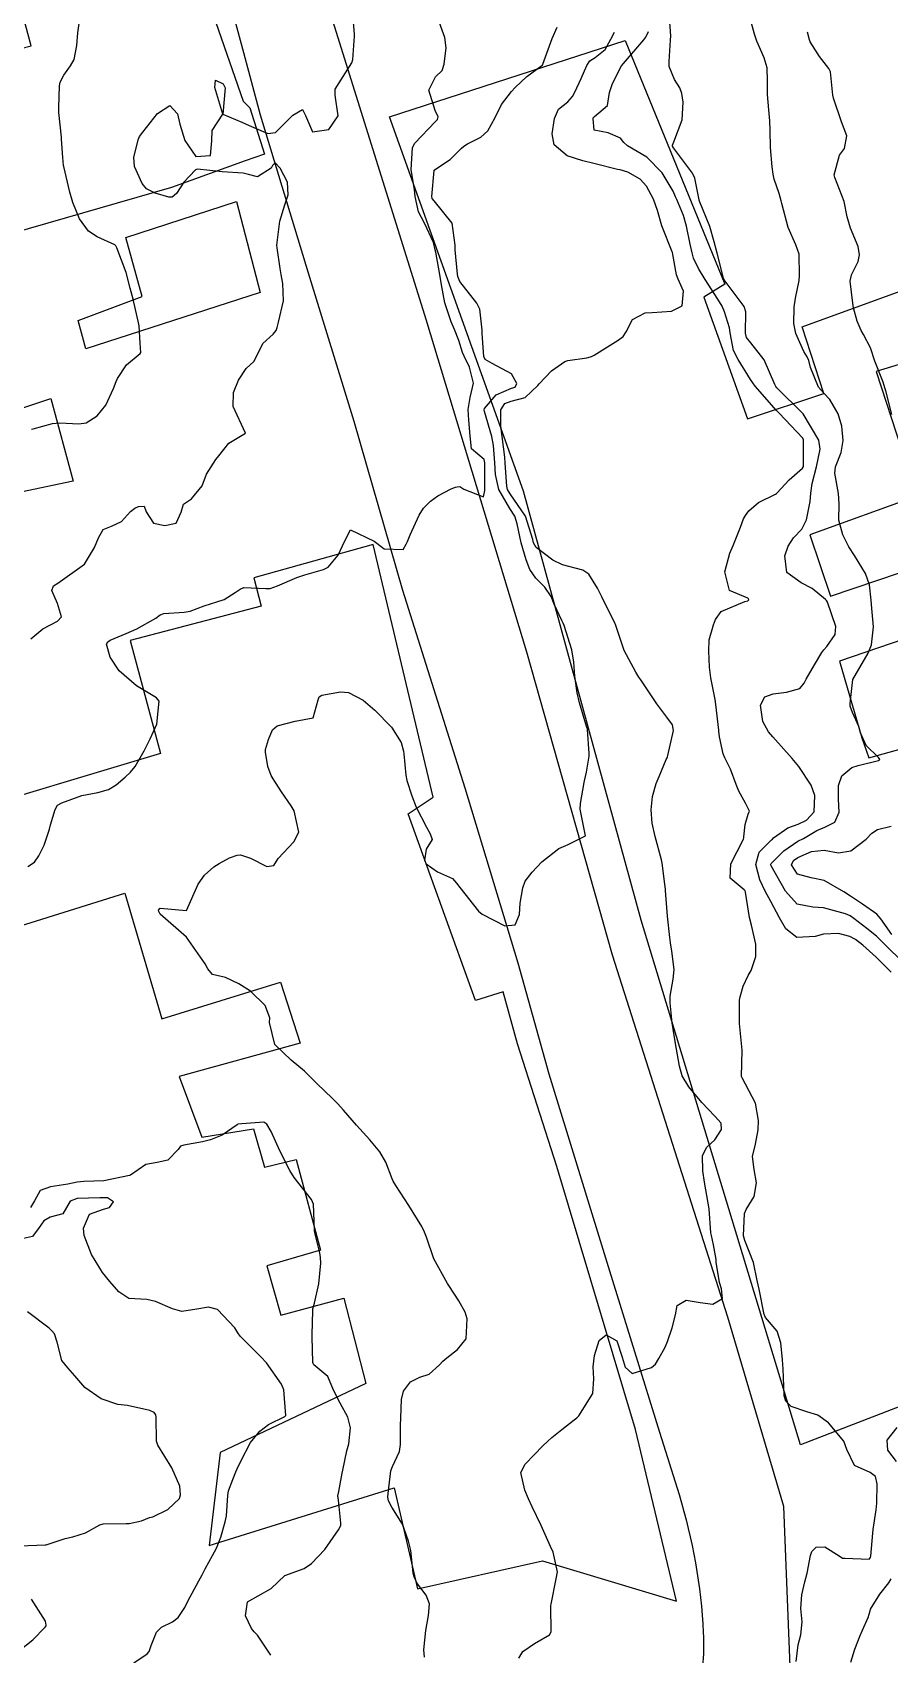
# Model space of a CAD drawing. Header units: metres. Extents: x 307586 to 320046, y 7427249 to 7434250.
# Drawn here: x 319146.4 to 319211, y 7428561.8 to 7428684 of the extents above; entities that cross this region are included whole.
import ezdxf

# ---------------------------------------------------------------- set-up
doc = ezdxf.new("R2010")
doc.units = ezdxf.units.M
doc.header["$MEASUREMENT"] = 0
for name, color, linetype in [('Curvas de Nivel 1m', 11, 'Continuous'), ('Curvas de Nivel 5m', 15, 'Continuous'), ('Edificações', 30, 'Continuous'), ('Vias Primárias', 230, 'Continuous'), ('Vias Secundárias', 230, 'Continuous')]:
    doc.layers.add(name, color=color, linetype=linetype)

msp = doc.modelspace()

# ---------------------------------------------------------------- linework, layer by layer
at = {"layer": 'Curvas de Nivel 1m', "flags": 128}
for points, elevation in [([(319146.04, 7428621.17), (319146.54, 7428621.5), (319146.87, 7428621.98), (319147.26, 7428622.78), (319147.67, 7428623.97), (319147.75, 7428624.3), (319148.1, 7428625.47), (319148.28, 7428625.79), (319148.59, 7428625.96), (319150.11, 7428626.51), (319151.3, 7428626.74), (319152.11, 7428626.97), (319152.7, 7428627.33), (319153.37, 7428627.91), (319153.76, 7428628.27), (319154.13, 7428628.69), (319154.81, 7428629.89), (319155.25, 7428630.79), (319155.75, 7428631.88), (319155.94, 7428633.62), (319155.72, 7428633.88), (319154.21, 7428634.79), (319152.91, 7428635.91), (319152.23, 7428636.94), (319151.97, 7428637.92), (319152.06, 7428638.1), (319152.25, 7428638.22), (319153.44, 7428638.71), (319154.25, 7428639.06), (319155.68, 7428639.88), (319156.01, 7428640.13), (319156.27, 7428640.23), (319157.81, 7428640.32), (319158.27, 7428640.4), (319159.31, 7428640.81), (319160.28, 7428641.11), (319160.82, 7428641.28), (319161.65, 7428641.81), (319162.03, 7428642.07), (319162.3, 7428642.18), (319163.97, 7428642.11), (319164.3, 7428642.12), (319164.84, 7428642.31), (319166.3, 7428642.93), (319166.92, 7428643.13), (319168.31, 7428643.53), (319168.66, 7428643.72), (319169.43, 7428644.61), (319169.92, 7428645.71), (319170.35, 7428646.54), (319172.14, 7428645.68), (319172.34, 7428645.52), (319172.9, 7428645.11), (319174.33, 7428645.04), (319174.55, 7428645.45), (319174.64, 7428645.66), (319174.86, 7428646.16), (319175.52, 7428647.64), (319175.85, 7428648.15), (319176.38, 7428648.7), (319176.93, 7428649.08), (319177.94, 7428649.61), (319178.26, 7428649.75), (319178.39, 7428649.78), (319178.58, 7428649.79), (319178.89, 7428649.6), (319180.38, 7428649.02), (319180.48, 7428649.49), (319180.48, 7428649.58), (319180.47, 7428651.53), (319180.47, 7428651.58), (319180.42, 7428651.84), (319179.46, 7428652.64), (319179.38, 7428653.6), (319179.27, 7428654.78), (319179.22, 7428655.6), (319179.38, 7428656.5), (319179.62, 7428657.59), (319179.32, 7428658.78), (319178.91, 7428659.6), (319178.8, 7428659.89), (319178.52, 7428660.79), (319178.18, 7428661.61), (319177.94, 7428662.21), (319177.46, 7428663.62), (319177.21, 7428664.99), (319177.11, 7428665.62), (319176.78, 7428667.45), (319176.74, 7428667.63), (319176.61, 7428668.17), (319175.92, 7428669.64), (319175.48, 7428670.48), (319175.23, 7428671.65), (319175.17, 7428672.17), (319174.93, 7428673.66), (319175.03, 7428675.32), (319175.19, 7428675.65), (319176.72, 7428677.27), (319176.9, 7428677.45), (319176.96, 7428677.63), (319176.73, 7428678.12), (319176.25, 7428679.64), (319176.76, 7428680.65), (319177.26, 7428681.13), (319177.42, 7428681.62), (319177.56, 7428682.85), (319177.47, 7428683.62), (319176.82, 7428685.35)], 783), ([(319146.25, 7428638.32), (319147.17, 7428639.06), (319148.26, 7428639.64), (319148.56, 7428639.97), (319148.28, 7428640.97), (319147.85, 7428641.97), (319147.97, 7428642.3), (319148.3, 7428642.51), (319150.31, 7428643.94), (319151.05, 7428645.21), (319151.35, 7428645.93), (319151.71, 7428646.56), (319152.35, 7428646.81), (319153.1, 7428647.17), (319153.78, 7428647.91), (319154.1, 7428648.17), (319154.37, 7428648.3), (319154.79, 7428648.32), (319154.95, 7428647.89), (319155.51, 7428647.04), (319156.35, 7428646.85), (319157.2, 7428647.02), (319157.59, 7428647.86), (319157.76, 7428648.47), (319158.37, 7428648.87), (319159.18, 7428649.84), (319159.5, 7428650.73), (319160.19, 7428651.82), (319160.42, 7428652.1), (319161.17, 7428653.07), (319162.43, 7428653.8), (319161.51, 7428655.81), (319161.53, 7428656.87), (319161.91, 7428657.81), (319162.49, 7428658.68), (319163.07, 7428659.22), (319163.36, 7428659.79), (319163.74, 7428660.57), (319164.53, 7428661.26), (319164.76, 7428661.55), (319164.83, 7428661.78), (319164.93, 7428662.17), (319165.29, 7428663.77), (319165.25, 7428665.09), (319165.12, 7428665.77), (319165.04, 7428666.22), (319164.82, 7428667.78), (319164.81, 7428667.98), (319165.02, 7428669.77), (319165.4, 7428671.02), (319165.66, 7428671.76), (319165.61, 7428672.71), (319165.04, 7428673.77), (319164.68, 7428674.17), (319164.48, 7428673.97), (319164.38, 7428673.78), (319163.35, 7428673.11), (319162.67, 7428673.29), (319162.25, 7428673.39), (319160.67, 7428673.49), (319158.83, 7428673.69), (319158.67, 7428673.65), (319157.8, 7428672.72), (319157.23, 7428671.86), (319156.91, 7428671.6), (319156.65, 7428671.6), (319155.62, 7428671.89), (319154.98, 7428672.22), (319154.66, 7428672.62), (319154.07, 7428673.91), (319154.01, 7428674.58), (319154.34, 7428675.9), (319154.46, 7428676.15), (319154.71, 7428676.49), (319155.8, 7428677.88), (319156.73, 7428678.5), (319157.32, 7428677.86), (319157.5, 7428677.08), (319157.86, 7428675.86), (319158.69, 7428674.66), (319159.79, 7428674.73), (319159.89, 7428675.84), (319159.93, 7428676.62), (319160.72, 7428677.83), (319160.12, 7428679.84), (319160.18, 7428680.41), (319160.75, 7428680.13), (319160.9, 7428679.83), (319160.72, 7428677.83), (319162.15, 7428677.24), (319162.71, 7428676.99), (319164.11, 7428676.39), (319164.71, 7428676.46), (319166, 7428677.76), (319166.73, 7428678.2), (319166.95, 7428677.75), (319167.48, 7428676.51), (319168.71, 7428676.68), (319169.42, 7428677.72), (319169.2, 7428679.27), (319169.19, 7428679.73), (319169.81, 7428680.67), (319170.45, 7428681.71), (319170.52, 7428681.96), (319170.64, 7428683.71), (319170.65, 7428683.85), (319170.49, 7428685.71)], 782), ([(319211.09, 7428613.21), (319209.97, 7428614.34), (319208.97, 7428615.24), (319208.4, 7428615.66), (319207.99, 7428615.9), (319207.12, 7428616.13), (319205.99, 7428616.06), (319205.38, 7428615.89), (319203.99, 7428615.81), (319203.16, 7428616.47), (319202.68, 7428617.31), (319202.02, 7428618.53), (319201.6, 7428619.32), (319201.2, 7428620.17), (319200.89, 7428621.33), (319201.15, 7428622.24), (319202.07, 7428623.18), (319202.15, 7428623.24), (319202.24, 7428623.32), (319203.31, 7428624.08), (319204.09, 7428624.37), (319204.73, 7428624.65), (319205.3, 7428625.28), (319205.35, 7428626.52), (319205.06, 7428627.29), (319204.14, 7428628.71), (319203.64, 7428629.31), (319202.17, 7428630.93), (319201.85, 7428631.32), (319201.42, 7428632.09), (319201.26, 7428633.33), (319201.58, 7428633.95), (319202.21, 7428634.18), (319203.21, 7428634.3), (319204.21, 7428634.58), (319204.54, 7428634.97), (319204.7, 7428635.29), (319205.32, 7428636.37), (319205.87, 7428637.28), (319206.03, 7428637.49), (319206.25, 7428637.73), (319206.89, 7428638.64), (319206.93, 7428639.26), (319206.29, 7428641.09), (319206.22, 7428641.2), (319206.16, 7428641.27), (319205.14, 7428642.12), (319204.31, 7428642.53), (319203.24, 7428643.31), (319203.09, 7428644.56), (319203.33, 7428645.31), (319203.73, 7428645.93), (319204.36, 7428646.58), (319204.71, 7428647.29), (319205, 7428648.67), (319205.04, 7428649.29), (319205.14, 7428650.03), (319205.46, 7428651.28), (319205.74, 7428652.6), (319205.64, 7428653.28), (319204.46, 7428655.28), (319204.44, 7428655.3), (319202.48, 7428657.22), (319202.4, 7428657.32), (319202.34, 7428657.47), (319201.54, 7428659.33), (319200.53, 7428660.62), (319200.2, 7428661.02), (319200.13, 7428661.35), (319200.15, 7428662.95), (319200.02, 7428663.35), (319198.58, 7428665.27), (319198.52, 7428665.37), (319198.46, 7428665.5), (319197.98, 7428667.38), (319197.76, 7428668.23), (319197.44, 7428669.38), (319196.65, 7428671.29), (319196.63, 7428671.37), (319196.62, 7428671.39), (319196.29, 7428673.02), (319196.12, 7428673.4), (319194.7, 7428675.31), (319194.63, 7428675.42), (319194.61, 7428675.51), (319194.71, 7428675.76), (319195.34, 7428677.41), (319195.42, 7428678.74), (319195.32, 7428679.41), (319195.17, 7428679.83), (319194.76, 7428680.45), (319194.36, 7428681.42), (319194.38, 7428681.82), (319194.48, 7428683.42), (319194.49, 7428683.73), (319194.38, 7428685.42)], 787), ([(319211.96, 7428613.98), (319210.69, 7428615.21), (319209.99, 7428615.91), (319209.26, 7428616.5), (319208.29, 7428617.25), (319208.01, 7428617.45), (319207.66, 7428617.6), (319206.01, 7428618.06), (319205.19, 7428618.11), (319204.02, 7428618.32), (319203.13, 7428619.31), (319202.05, 7428621.22), (319202.01, 7428621.32), (319202.02, 7428621.35), (319202.05, 7428621.4), (319203.01, 7428622.36), (319204.07, 7428623.07), (319204.48, 7428623.29), (319205.49, 7428623.87), (319206.09, 7428624.14), (319206.86, 7428624.5), (319207.19, 7428625.26), (319207.14, 7428626.23), (319207.12, 7428627.26), (319207.38, 7428628.01), (319208.14, 7428628.63), (319208.6, 7428628.79), (319210.15, 7428629.15), (319210.2, 7428629.17), (319210.24, 7428629.22), (319210.15, 7428629.38), (319209.22, 7428630.29), (319208.79, 7428631.24), (319208.66, 7428631.72), (319208.19, 7428632.77), (319208.02, 7428633.25), (319208.01, 7428633.44), (319208.22, 7428635.25), (319209.37, 7428637.23), (319209.61, 7428637.87), (319209.76, 7428639.23), (319209.65, 7428640.6), (319209.58, 7428641.23), (319209.46, 7428642.39), (319209.17, 7428643.24), (319208.33, 7428644.59), (319207.92, 7428645.25), (319207.46, 7428646.15), (319207.15, 7428647.26), (319207.17, 7428648.48), (319207.13, 7428649.26), (319206.86, 7428650.81), (319206.91, 7428651.27), (319207.33, 7428652.36), (319207.48, 7428653.26), (319207.38, 7428654.33), (319207.11, 7428655.26), (319206.47, 7428656.36), (319206.03, 7428656.83), (319205.62, 7428657.28), (319205.03, 7428658.77), (319204.9, 7428659.29), (319204.77, 7428659.55), (319204.52, 7428659.96), (319203.92, 7428661.31), (319203.77, 7428662.08), (319203.8, 7428663.31), (319203.88, 7428663.99), (319204.16, 7428665.3), (319204.2, 7428665.69), (319204.16, 7428667.3), (319203.92, 7428668), (319203.34, 7428669.31), (319202.86, 7428671.11), (319202.82, 7428671.32), (319202.66, 7428671.87), (319202.29, 7428672.94), (319202.2, 7428673.33), (319202.13, 7428673.88), (319202.01, 7428675.33), (319201.98, 7428676.6), (319201.96, 7428677.33), (319201.88, 7428678.18), (319201.78, 7428679.33), (319201.79, 7428680.36), (319201.75, 7428681.34), (319201.52, 7428682.08), (319200.97, 7428683.35), (319200.8, 7428683.86), (319200.4, 7428685.35)], 788), ([(319146.32, 7428654.11), (319146.44, 7428654.15), (319147.88, 7428654.54), (319148.44, 7428654.6), (319149.87, 7428654.52), (319150.44, 7428654.6), (319151.27, 7428655.12), (319151.9, 7428655.93), (319152.48, 7428657.18), (319152.69, 7428657.71), (319152.78, 7428657.92), (319153.46, 7428658.95), (319154.5, 7428659.82), (319154.54, 7428659.9), (319154.51, 7428660.58), (319154.42, 7428661.9), (319154.4, 7428662.03), (319153.97, 7428663.91), (319153.74, 7428664.73), (319153.44, 7428665.91), (319152.75, 7428667.77), (319152.67, 7428667.92), (319152.6, 7428667.99), (319151.27, 7428668.6), (319150.61, 7428669.03), (319149.93, 7428669.96), (319149.42, 7428671.18), (319149.19, 7428671.96), (319148.74, 7428673.91), (319148.73, 7428673.97), (319148.68, 7428674.58), (319148.58, 7428675.97), (319148.57, 7428676.11), (319148.37, 7428677.97), (319148.36, 7428678.34), (319148.42, 7428679.97), (319148.47, 7428680.25), (319148.75, 7428680.77), (319149.26, 7428681.47), (319149.52, 7428681.96), (319149.73, 7428683.01), (319149.81, 7428683.96), (319149.93, 7428684.84)], 781), ([(319175.93, 7428561.62), (319175.87, 7428562.15), (319176.02, 7428563.62), (319176.24, 7428564.75), (319176.3, 7428565.62), (319176.05, 7428566.28), (319175.4, 7428567.13), (319175.14, 7428567.63), (319175.08, 7428567.96), (319174.89, 7428569.64), (319174.73, 7428570.34), (319174.28, 7428571.64), (319173.47, 7428572.92), (319173.21, 7428573.39), (319173.17, 7428573.65), (319173.18, 7428573.95), (319173.4, 7428575.65), (319173.51, 7428575.98), (319174.05, 7428577.11), (319174.13, 7428577.64), (319174.13, 7428579.05), (319174.14, 7428579.64), (319174.19, 7428581.02), (319174.34, 7428581.64), (319174.87, 7428582.34), (319175.58, 7428582.69), (319176.29, 7428582.92), (319177.07, 7428583.62), (319177.31, 7428583.9), (319177.6, 7428584.15), (319178.42, 7428584.79), (319179.07, 7428585.59), (319179.14, 7428587.09), (319178.99, 7428587.59), (319178.52, 7428588.46), (319177.77, 7428589.61), (319177.67, 7428589.77), (319176.62, 7428591.62), (319176.08, 7428593.26), (319175.94, 7428593.63), (319175.72, 7428594.04), (319174.75, 7428595.64), (319173.76, 7428597.15), (319173.57, 7428597.46), (319173.48, 7428597.65), (319173.02, 7428598.9), (319172.56, 7428599.67), (319171.8, 7428600.58), (319170.81, 7428601.69), (319169.82, 7428602.81), (319169.4, 7428603.28), (319168.98, 7428603.71), (319167.85, 7428604.79), (319166.88, 7428605.74), (319165.87, 7428606.59), (319164.66, 7428607.76), (319164.25, 7428609.41), (319164.26, 7428609.77), (319163.92, 7428610.69), (319162.82, 7428611.79), (319161.94, 7428612.34), (319160.94, 7428612.81), (319159.95, 7428613.04), (319159.59, 7428613.46), (319159.41, 7428613.83), (319157.98, 7428615.85), (319156, 7428617.59), (319155.9, 7428617.77), (319155.87, 7428617.87), (319156, 7428618.04), (319158, 7428617.85), (319158.86, 7428619.84), (319159.35, 7428620.52), (319160.04, 7428621.15), (319160.46, 7428621.4), (319161.23, 7428621.81), (319161.82, 7428622.03), (319162.06, 7428622.04), (319162.82, 7428621.79), (319164.04, 7428621.16), (319164.58, 7428621.24), (319164.89, 7428621.77), (319166.07, 7428623.04), (319166.46, 7428623.75), (319166.1, 7428625.36), (319165.87, 7428625.75), (319165.14, 7428626.79), (319164.52, 7428627.77), (319164.38, 7428628.03), (319164.13, 7428628.7), (319163.94, 7428629.78), (319163.94, 7428629.98), (319164.16, 7428630.74), (319164.48, 7428631.46), (319164.82, 7428631.77), (319166.18, 7428632.11), (319167.54, 7428632.37), (319167.92, 7428633.73), (319167.98, 7428633.94), (319168.2, 7428634.07), (319169.59, 7428634.32), (319170.2, 7428634.27), (319171.3, 7428633.69), (319172.19, 7428632.95), (319173.45, 7428631.67), (319174.16, 7428630.5), (319174.34, 7428629.85), (319174.37, 7428629.66), (319174.51, 7428628.04), (319174.6, 7428627.65), (319174.97, 7428626.5), (319175.3, 7428625.64), (319176.08, 7428624.12), (319176.35, 7428623.63), (319176.5, 7428623.2), (319176.06, 7428622.47), (319175.94, 7428621.63), (319176.05, 7428621.36), (319176.91, 7428620.76), (319178.04, 7428620.26), (319178.35, 7428619.92), (319178.58, 7428619.6), (319180.01, 7428617.81), (319180.27, 7428617.58), (319181.99, 7428616.71), (319182.77, 7428616.78), (319183.08, 7428617.55), (319183.15, 7428618.41), (319183.33, 7428619.55), (319183.52, 7428620.06), (319184.05, 7428620.75), (319184.78, 7428621.53), (319186.06, 7428622.52), (319186.75, 7428622.82), (319188.07, 7428623.49), (319187.67, 7428625.49), (319187.69, 7428625.91), (319187.96, 7428627.49), (319187.99, 7428627.63), (319188.13, 7428628.28), (319188.31, 7428629.33), (319188.34, 7428629.49), (319188.35, 7428629.69), (319188.22, 7428631.49), (319188.21, 7428631.53), (319188.17, 7428631.64), (319187.61, 7428633.5), (319187.44, 7428634.26), (319187.25, 7428635.5), (319187.19, 7428636.55), (319187.04, 7428637.5), (319186.45, 7428639.33), (319186.38, 7428639.51), (319186.27, 7428639.71), (319185.69, 7428640.92), (319185.47, 7428641.52), (319184.99, 7428642.22), (319184.31, 7428642.89), (319183.86, 7428643.54), (319183.6, 7428644.27), (319183.22, 7428645.55), (319182.92, 7428646.99), (319182.74, 7428647.56), (319182.37, 7428648.13), (319181.52, 7428649.57), (319181.28, 7428650.69), (319181.24, 7428651.57), (319181.12, 7428652.88), (319181, 7428653.57), (319180.46, 7428655.44), (319180.43, 7428655.58), (319180.46, 7428655.68), (319181.33, 7428656.71), (319182.48, 7428657.19), (319182.76, 7428657.28), (319182.88, 7428657.56), (319182.49, 7428658.29), (319181.02, 7428659.06), (319180.51, 7428659.35), (319180.39, 7428659.58), (319180.28, 7428661.33), (319180.28, 7428661.58), (319180.09, 7428663.14), (319179.88, 7428663.6), (319178.58, 7428665.24), (319178.44, 7428665.61), (319178.41, 7428665.79), (319178.24, 7428667.61), (319178.25, 7428667.98), (319178.01, 7428669.62), (319176.65, 7428671.31), (319176.51, 7428671.49), (319176.47, 7428671.63), (319176.65, 7428673.61), (319176.66, 7428673.63), (319176.67, 7428673.66), (319177.87, 7428674.43), (319178.7, 7428675.25), (319178.88, 7428675.43), (319179.17, 7428675.61), (319180.18, 7428676.12), (319180.71, 7428676.58), (319181.26, 7428677.58), (319181.74, 7428678.58), (319182.49, 7428679.56), (319182.76, 7428679.84), (319183.65, 7428680.67), (319184.77, 7428681.5), (319184.81, 7428681.54), (319184.85, 7428681.62), (319185.54, 7428683.53), (319185.93, 7428684.4)], 784), ([(319203.93, 7428561.28), (319204.1, 7428562.53), (319204.3, 7428563.28), (319204.38, 7428564.26), (319204.29, 7428565.28), (319204.36, 7428566.31), (319204.6, 7428567.28), (319204.76, 7428567.93), (319205.03, 7428569.27), (319205.13, 7428569.58), (319205.44, 7428569.9), (319206.11, 7428569.93), (319207.18, 7428569.24), (319207.43, 7428569.07), (319207.61, 7428569.06), (319209.43, 7428569), (319209.54, 7428569.11), (319209.56, 7428569.22), (319209.71, 7428570.96), (319209.74, 7428571.22), (319209.96, 7428572.72), (319210.02, 7428573.21), (319210.05, 7428574.66), (319209.91, 7428575.22), (319209.51, 7428575.52), (319208.34, 7428576.06), (319207.76, 7428577.25), (319207.53, 7428577.87), (319206.37, 7428579.26), (319205.56, 7428579.84), (319204.74, 7428580.1), (319203.57, 7428580.5), (319203.16, 7428580.89), (319203.04, 7428581.3), (319202.99, 7428582.7), (319202.96, 7428583.3), (319202.91, 7428584), (319202.79, 7428585.3), (319202.5, 7428586.17), (319201.64, 7428587.2), (319201.57, 7428587.32), (319201.54, 7428587.42), (319201.15, 7428589.33), (319201.01, 7428589.99), (319200.72, 7428591.33), (319200.06, 7428592.99), (319199.96, 7428593.34), (319200.04, 7428595.03), (319200.16, 7428595.34), (319200.77, 7428596.32), (319200.96, 7428597.33), (319200.77, 7428598.34), (319200.66, 7428599.33), (319200.87, 7428600.26), (319201.08, 7428601.33), (319201.1, 7428602.04), (319200.88, 7428603.33), (319199.86, 7428605.26), (319199.83, 7428605.34), (319199.88, 7428607.34), (319199.66, 7428609.34), (319199.67, 7428611.09), (319199.71, 7428611.34), (319199.94, 7428612.15), (319200.32, 7428612.97), (319200.55, 7428613.33), (319200.91, 7428614.39), (319200.9, 7428615.33), (319200.58, 7428616.75), (319200.42, 7428617.34), (319200.13, 7428619.24), (319200.1, 7428619.34), (319200.03, 7428619.42), (319198.96, 7428620.28), (319199.01, 7428621.36), (319199.96, 7428623.23), (319200, 7428623.34), (319200, 7428623.41), (319200.09, 7428624.34), (319200.32, 7428625.12), (319200.41, 7428625.34), (319200.11, 7428625.93), (319199.62, 7428626.85), (319199.42, 7428627.35), (319198.98, 7428628.51), (319198.56, 7428629.36), (319198.44, 7428629.65), (319198.17, 7428630.93), (319198.12, 7428631.37), (319198.12, 7428631.43), (319197.89, 7428633.37), (319197.83, 7428633.75), (319197.51, 7428635.38), (319197.41, 7428636.19), (319197.35, 7428637.38), (319197.39, 7428638.24), (319197.72, 7428639.38), (319197.87, 7428639.78), (319198.28, 7428640.38), (319200.07, 7428641.12), (319200.29, 7428641.18), (319200.38, 7428641.25), (319200.35, 7428641.34), (319200.29, 7428641.37), (319198.91, 7428641.97), (319198.57, 7428643.37), (319198.93, 7428644.76), (319199.18, 7428645.36), (319199.74, 7428646.73), (319199.98, 7428647.35), (319200.11, 7428647.6), (319200.37, 7428647.95), (319201.11, 7428648.6), (319202.39, 7428649.22), (319202.46, 7428649.26), (319202.51, 7428649.32), (319203.42, 7428650.29), (319204.41, 7428651.17), (319204.48, 7428651.3), (319204.49, 7428651.38), (319204.49, 7428653.3), (319204.44, 7428653.44), (319202.65, 7428655.32), (319202.46, 7428655.52), (319200.84, 7428657.34), (319200.49, 7428657.86), (319199.58, 7428659.35), (319199.21, 7428660.05), (319198.97, 7428661.36), (319198.92, 7428661.75), (319198.55, 7428662.96), (319198.37, 7428663.37), (319198.04, 7428663.9), (319197.08, 7428665.39), (319196.59, 7428666.21), (319196.2, 7428667), (319196.09, 7428667.4), (319195.96, 7428668.05), (319195.67, 7428669.4), (319195.44, 7428670.2), (319194.94, 7428671.42), (319194.85, 7428671.62), (319194.66, 7428672.03), (319193.84, 7428673.43), (319192.69, 7428674.59), (319191.24, 7428675.46), (319190.94, 7428675.7), (319190.71, 7428676.04), (319189.76, 7428676.43), (319188.71, 7428676.64), (319188.64, 7428677.49), (319188.65, 7428677.56), (319188.73, 7428677.66), (319189.72, 7428678.5), (319189.88, 7428679.48), (319190.09, 7428680.15), (319190.77, 7428681.47), (319192.45, 7428683.45), (319192.6, 7428683.64), (319192.8, 7428684.06)], 786), ([(319211.14, 7428655.21), (319210.69, 7428657.01), (319210.63, 7428657.22), (319210.49, 7428657.66), (319209.86, 7428659.23), (319209.53, 7428660.25), (319209.01, 7428661.24), (319208.83, 7428661.54), (319208.54, 7428662.26), (319208.27, 7428663.25), (319208.22, 7428663.6), (319208.01, 7428665.26), (319208.1, 7428665.75), (319208.6, 7428666.75), (319208.71, 7428667.25), (319208.61, 7428667.87), (319208.03, 7428669.26), (319207.79, 7428670.11), (319207.55, 7428671.26), (319206.86, 7428673.08), (319206.81, 7428673.27), (319207.21, 7428674.75), (319207.58, 7428675.26), (319207.76, 7428676.22), (319207.35, 7428677.26), (319206.75, 7428679.04), (319206.71, 7428679.27), (319206.52, 7428681.02), (319206.4, 7428681.28), (319205.69, 7428682.19), (319205, 7428683.3), (319204.94, 7428683.44), (319204.8, 7428684.02)], 789), ([(319211.15, 7428616.05), (319210.33, 7428617.22), (319210.01, 7428617.59), (319208.93, 7428618.33), (319208.03, 7428618.93), (319207.54, 7428619.25), (319206.04, 7428620.11), (319205.08, 7428620.32), (319204.05, 7428620.6), (319203.6, 7428621.3), (319203.73, 7428621.63), (319204.06, 7428621.85), (319205.09, 7428622.31), (319206.06, 7428622.39), (319207.13, 7428622.19), (319208.06, 7428622.36), (319209.21, 7428623.23), (319209.63, 7428623.68), (319210.08, 7428623.95), (319211.1, 7428624.2)], 789), ([(319164.35, 7428561.76), (319163.35, 7428563.26), (319163.09, 7428563.51), (319162.88, 7428563.78), (319162.43, 7428564.72), (319162.59, 7428565.78), (319163.39, 7428566.23), (319164.37, 7428566.78), (319165.4, 7428567.75), (319166.85, 7428568.29), (319167.41, 7428568.66), (319168.41, 7428569.72), (319169.45, 7428571.21), (319169.61, 7428571.54), (319169.62, 7428571.7), (319169.47, 7428573.21), (319169.41, 7428573.64), (319169.4, 7428573.7), (319169.4, 7428573.77), (319169.48, 7428574.08), (319169.73, 7428575.47), (319169.77, 7428575.7), (319170.08, 7428577.14), (319170.22, 7428577.69), (319170.35, 7428578.88), (319170.15, 7428579.69), (319169.56, 7428580.75), (319169.07, 7428581.71), (319168.63, 7428582.76), (319167.59, 7428583.64), (319167.54, 7428583.73), (319167.52, 7428583.81), (319167.47, 7428585.73), (319167.46, 7428585.89), (319167.51, 7428587.73), (319167.52, 7428587.85), (319167.65, 7428588.27), (319167.97, 7428589.73), (319168.12, 7428591.29), (319168.1, 7428591.72), (319168.04, 7428592.07), (319167.71, 7428593.38), (319167.63, 7428593.73), (319167.63, 7428593.81), (319167.56, 7428595.73), (319167.4, 7428596.08), (319166.1, 7428597.75), (319165.77, 7428598.27), (319165.03, 7428599.76), (319164.36, 7428601.2), (319164.05, 7428601.77), (319163.81, 7428601.9), (319162.17, 7428601.79), (319161.87, 7428601.75), (319161.81, 7428601.71), (319160.68, 7428600.93), (319159.79, 7428600.58), (319159.2, 7428600.42), (319157.79, 7428600.18), (319157.55, 7428600.09), (319157.37, 7428599.85), (319156.58, 7428599.05), (319155.77, 7428598.88), (319154.93, 7428598.72), (319153.76, 7428597.93), (319153.69, 7428597.89), (319151.76, 7428597.49), (319150.26, 7428597.43), (319149.76, 7428597.39), (319149.04, 7428597.23), (319147.75, 7428597.04), (319146.97, 7428596.76), (319146.53, 7428595.98), (319146.23, 7428595.49)], 783), ([(319154.01, 7428561.19), (319155.03, 7428561.87), (319155.17, 7428562.03), (319155.34, 7428562.48), (319155.73, 7428563.49), (319156.1, 7428563.86), (319156.93, 7428564.28), (319157.36, 7428564.6), (319157.87, 7428565.35), (319158.1, 7428565.84), (319158.92, 7428567.35), (319159.18, 7428567.82), (319159.41, 7428568.27), (319159.96, 7428569.28), (319160.26, 7428569.81), (319160.58, 7428570.66), (319160.91, 7428571.81), (319161, 7428572.26), (319161.1, 7428573.8), (319161.15, 7428574.13), (319161.49, 7428574.99), (319161.72, 7428575.58), (319161.81, 7428575.8), (319162.09, 7428576.37), (319162.82, 7428577.78), (319163.53, 7428578.63), (319164.17, 7428579.13), (319165.39, 7428579.75), (319165.47, 7428579.82), (319165.33, 7428581.75), (319165.16, 7428582.17), (319164.01, 7428583.77), (319163.6, 7428584.24), (319162.04, 7428585.79), (319161.86, 7428586.03), (319161.63, 7428586.43), (319160.32, 7428587.81), (319159.64, 7428587.97), (319158.76, 7428587.83), (319157.64, 7428587.64), (319156.93, 7428587.86), (319155.65, 7428588.41), (319154.99, 7428588.54), (319153.65, 7428588.62), (319152.88, 7428589.13), (319152.22, 7428589.91), (319151.67, 7428590.58), (319150.82, 7428591.93), (319150.28, 7428593.37), (319150.22, 7428593.93), (319150.69, 7428594.97), (319151.73, 7428595.36), (319152.18, 7428595.47), (319152.48, 7428595.91), (319152.04, 7428596.21), (319151.75, 7428596.21), (319151.46, 7428596.2), (319149.75, 7428596.17), (319149.22, 7428595.95), (319148.67, 7428595.01), (319147.72, 7428594.76), (319147.23, 7428594.47), (319146.88, 7428593.98), (319146.39, 7428593.3), (319145.7, 7428593.15)], 782), ([(319145.42, 7428569.99), (319147.34, 7428570.06), (319147.42, 7428570.08), (319148.84, 7428570.54), (319149.43, 7428570.67), (319150.39, 7428570.98), (319151.45, 7428571.59), (319151.7, 7428571.66), (319153.45, 7428571.67), (319153.67, 7428571.67), (319154.59, 7428571.88), (319155.2, 7428572.12), (319155.46, 7428572.19), (319156.58, 7428572.74), (319157.47, 7428573.55), (319157.54, 7428573.85), (319157.48, 7428574.48), (319156.88, 7428575.86), (319155.82, 7428577.57), (319155.73, 7428577.87), (319155.71, 7428579.7), (319155.69, 7428579.87), (319155.55, 7428580.05), (319155.23, 7428580.19), (319153.55, 7428580.56), (319152.82, 7428580.64), (319151.56, 7428581.06), (319150.32, 7428581.93), (319149.58, 7428582.79), (319149.04, 7428583.4), (319148.6, 7428583.95), (319148.24, 7428585.33), (319148.04, 7428585.96), (319147.85, 7428586.19), (319147.63, 7428586.39), (319146, 7428587.63)], 781), ([(319211.51, 7428576.36), (319210.85, 7428577.21), (319210.79, 7428577.95), (319211.55, 7428578.91)], 787), ([(319208.05, 7428561.23), (319208.35, 7428562.22), (319208.77, 7428563.23), (319208.94, 7428563.64), (319209.37, 7428564.61), (319209.51, 7428565.09), (319209.55, 7428565.22), (319210.24, 7428566.36), (319210.93, 7428567.2), (319211.11, 7428567.5)], 787), ([(319145.33, 7428562.07), (319146.41, 7428562.91), (319147.35, 7428563.87), (319147.41, 7428563.97), (319147.41, 7428564.03), (319147.36, 7428564.31), (319146.32, 7428565.98)], 781)]:
    msp.add_lwpolyline(points, dxfattribs=dict(at, elevation=elevation))
at = {"layer": 'Curvas de Nivel 5m', "elevation": 785, "flags": 128}
msp.add_lwpolyline([(319183.05, 7428561.53), (319183.34, 7428562.04), (319184.22, 7428562.64), (319185.35, 7428563.29), (319185.47, 7428563.51), (319185.45, 7428565.44), (319185.45, 7428565.51), (319185.47, 7428565.59), (319185.86, 7428567.5), (319185.95, 7428568.04), (319185.63, 7428569.51), (319185.43, 7428569.95), (319184.71, 7428571.52), (319184.05, 7428572.94), (319183.77, 7428573.53), (319183.48, 7428574.18), (319183.19, 7428575.53), (319183.51, 7428576.16), (319184.19, 7428576.85), (319184.84, 7428577.52), (319185.19, 7428577.85), (319185.53, 7428578.15), (319186.27, 7428578.77), (319187.21, 7428579.49), (319187.4, 7428579.65), (319187.56, 7428579.8), (319188.61, 7428581.47), (319188.69, 7428582.58), (319188.65, 7428583.47), (319188.75, 7428584.33), (319189.08, 7428585.47), (319189.63, 7428585.89), (319190.43, 7428585.45), (319190.83, 7428584.22), (319191.04, 7428583.45), (319191.59, 7428582.99), (319193.04, 7428583.42), (319193.33, 7428583.69), (319193.6, 7428584.11), (319194.07, 7428584.95), (319194.23, 7428585.4), (319194.6, 7428586.43), (319194.85, 7428587.4), (319194.96, 7428588.09), (319195.66, 7428588.5), (319196.7, 7428588.33), (319197.66, 7428588.19), (319198.38, 7428588.64), (319198.3, 7428589.36), (319198.15, 7428589.84), (319197.92, 7428591.37), (319197.9, 7428591.57), (319197.71, 7428592.67), (319197.55, 7428593.37), (319197.52, 7428593.57), (319197.37, 7428595.37), (319197.31, 7428595.81), (319197.02, 7428597.38), (319196.91, 7428598.24), (319196.89, 7428599.38), (319197.17, 7428600.01), (319197.8, 7428600.57), (319198.3, 7428601.36), (319198.28, 7428601.83), (319197.82, 7428602.37), (319196.84, 7428603.38), (319195.85, 7428604.56), (319195.36, 7428605.4), (319195.15, 7428606.12), (319194.91, 7428607.4), (319194.72, 7428608.58), (319194.6, 7428609.4), (319194.44, 7428610.89), (319194.45, 7428611.4), (319194.66, 7428612.69), (319194.75, 7428613.4), (319194.58, 7428614.79), (319194.47, 7428615.41), (319194.41, 7428615.83), (319194.23, 7428617.42), (319194.09, 7428619.37), (319194.08, 7428619.42), (319194.08, 7428619.46), (319194.04, 7428619.85), (319193.85, 7428621.42), (319193.8, 7428621.68), (319193.31, 7428623.43), (319193.08, 7428624.44), (319193, 7428625.43), (319193.1, 7428626.44), (319193.4, 7428627.43), (319193.62, 7428627.94), (319194.15, 7428629.22), (319194.21, 7428629.36), (319194.23, 7428629.42), (319194.26, 7428629.52), (319194.7, 7428631.41), (319194.61, 7428631.84), (319194.18, 7428632.42), (319193.45, 7428633.43), (319192.22, 7428635.24), (319192.09, 7428635.44), (319191.86, 7428635.82), (319190.97, 7428637.45), (319190.33, 7428639.4), (319190.31, 7428639.46), (319190.27, 7428639.53), (319189.62, 7428640.8), (319189.29, 7428641.48), (319188.96, 7428642.14), (319188.31, 7428643.2), (319187.85, 7428643.49), (319186.32, 7428643.9), (319185.61, 7428644.24), (319184.34, 7428645.2), (319184.14, 7428645.54), (319184.09, 7428645.8), (319183.53, 7428647.55), (319182.39, 7428649.24), (319182.19, 7428649.56), (319182.13, 7428649.83), (319182.02, 7428651.56), (319181.98, 7428652), (319181.78, 7428653.57), (319181.67, 7428654.34), (319181.68, 7428655.57), (319181.98, 7428656.05), (319182.47, 7428656.23), (319183.52, 7428656.5), (319184.48, 7428657.41), (319184.57, 7428657.54), (319185.51, 7428658.51), (319186.51, 7428659.2), (319186.74, 7428659.28), (319188.16, 7428659.49), (319188.45, 7428659.56), (319188.51, 7428659.58), (319188.71, 7428659.68), (319190.53, 7428660.82), (319190.89, 7428661.09), (319191.12, 7428661.45), (319191.61, 7428662.38), (319192.55, 7428662.87), (319193.08, 7428662.9), (319194.55, 7428663), (319195.34, 7428663.41), (319195.46, 7428664.51), (319195.04, 7428665.41), (319194.92, 7428665.75), (319194.62, 7428667.42), (319194.6, 7428667.47), (319193.82, 7428669.43), (319193.5, 7428670.58), (319193.18, 7428671.43), (319192.66, 7428672.41), (319192.17, 7428672.95), (319191.25, 7428673.46), (319190.68, 7428673.64), (319190.47, 7428673.68), (319188.68, 7428674.12), (319187.85, 7428674.33), (319186.69, 7428674.7), (319185.71, 7428675.52), (319185.54, 7428676.35), (319185.73, 7428677.52), (319186.02, 7428678.23), (319186.74, 7428678.76), (319187.09, 7428679.16), (319187.26, 7428679.5), (319187.73, 7428680.53), (319188.17, 7428681.5), (319188.4, 7428681.87), (319188.78, 7428682.1), (319189.54, 7428682.72), (319189.96, 7428683.48), (319190.26, 7428684.02)], dxfattribs=at)
at = {"layer": 'Edificações'}
for points in [[(319163.86, 7428674.83), (319162.42, 7428674.33), (319156.87, 7428672.31), (319136.71, 7428666.51), (319135.58, 7428670.3), (319119.78, 7428666.31), (319118.87, 7428670.07), (319138.54, 7428676.18), (319137.85, 7428678.65), (319139.07, 7428679.39), (319138.85, 7428680.4), (319144.01, 7428681.7), (319143.81, 7428682.37), (319146.28, 7428683), (319144.82, 7428688.42), (319157.72, 7428691.94), (319162.27, 7428678.82), (319162.76, 7428678.32), (319163.86, 7428674.83)], [(319222.22, 7428584.54), (319204.26, 7428577.61), (319192.27, 7428617.13), (319183.38, 7428649.44), (319173.28, 7428677.64), (319191.05, 7428683.39), (319198.57, 7428665.03), (319196.98, 7428664.05), (319200.26, 7428654.89), (319206.02, 7428656.81), (319204.38, 7428661.81), (319217.02, 7428666.42)], [(319161.76, 7428671.26), (319163.55, 7428664.4), (319150.4, 7428660.17), (319149.83, 7428662.31), (319154.64, 7428664.1), (319153.41, 7428668.55), (319161.76, 7428671.26)], [(319218.89, 7428661.18), (319209.98, 7428658.45), (319213.03, 7428649.06), (319204.97, 7428646.16), (319206.52, 7428641.53), (319225.63, 7428647.99)], [(319147.77, 7428656.42), (319149.45, 7428650.2), (319141.67, 7428648.56), (319140.42, 7428650.9), (319141.76, 7428651.5), (319141.11, 7428654.22), (319147.77, 7428656.42)], [(319194.93, 7428565.82), (319191.83, 7428578.75), (319185.89, 7428598.58), (319182.93, 7428607.82), (319181.85, 7428611.72), (319179.76, 7428611.07), (319174.7, 7428625.13), (319176.58, 7428626.38), (319172.07, 7428645.43), (319163.07, 7428642.91), (319163.62, 7428640.78), (319153.75, 7428638.19), (319156.04, 7428629.67), (319139.61, 7428624.76)], [(319227.7, 7428643.65), (319207.21, 7428636.64), (319208.9, 7428630.85), (319209.42, 7428629.36), (319212.48, 7428630.2)], [(319134.62, 7428613.32), (319153.35, 7428619.17), (319156.12, 7428609.69), (319165.07, 7428612.45), (319166.56, 7428607.86), (319157.45, 7428605.35), (319159.15, 7428600.78), (319163.03, 7428601.42), (319163.88, 7428598.51), (319166.26, 7428599.11), (319168.09, 7428592.27), (319164.05, 7428591.08), (319165.11, 7428587.38), (319169.84, 7428588.65), (319171.5, 7428582.22), (319160.52, 7428577.02), (319159.69, 7428570.02), (319173.64, 7428574.37), (319175.41, 7428566.76), (319184.81, 7428568.86), (319194.93, 7428565.82)]]:
    msp.add_lwpolyline(points, dxfattribs=at)
at = {"layer": 'Vias Primárias'}
msp.add_lwpolyline([(319131.54, 7428580.93), (319118.42, 7428618.99), (319105.85, 7428657.27), (319100.03, 7428675.15, -0.247199), (319100.87, 7428678.23), (319117.85, 7428683.31), (319132.18, 7428687.62), (319146.59, 7428691.12), (319153.99, 7428693.01, -0.35047), (319160.19, 7428690.21), (319162.28, 7428682.49)], format="xyb", dxfattribs=at)
msp.add_lwpolyline([(319131.54, 7428580.93), (319118.42, 7428618.99), (319105.85, 7428657.27), (319100.03, 7428675.15, -0.247199), (319100.87, 7428678.23), (319117.85, 7428683.31), (319132.18, 7428687.62), (319146.59, 7428691.12), (319153.99, 7428693.01, -0.35047), (319160.19, 7428690.21), (319162.28, 7428682.49)], format="xyb", dxfattribs=at)
at = {"layer": 'Vias Secundárias', "elevation": 800.86}
msp.add_lwpolyline([(319203.62, 7428557.74), (319203.02, 7428572.96), (319198.78, 7428587.23), (319190.09, 7428614.48), (319183.63, 7428637.32), (319176.05, 7428662.37), (319168.28, 7428687.22)], dxfattribs=at)
msp.add_lwpolyline([(319203.62, 7428557.74), (319203.02, 7428572.96), (319198.78, 7428587.23), (319190.09, 7428614.48), (319183.63, 7428637.32), (319176.05, 7428662.37), (319168.28, 7428687.22)], dxfattribs=at)
at = {"layer": 'Vias Secundárias'}
msp.add_lwpolyline([(319162.28, 7428682.49), (319163.54, 7428677.8), (319167.16, 7428665.88), (319170.61, 7428654.72), (319174.28, 7428641.98), (319178.98, 7428627.09), (319182.97, 7428613.92), (319185.29, 7428605.55), (319189.88, 7428590.72), (319193.65, 7428578.57), (319195.11, 7428573.86, -0.062811), (319196.94, 7428563.46, -0.072243), (319196.46, 7428558.38), (319194.52, 7428548.73), (319191.66, 7428536.7)], format="xyb", dxfattribs=at)
msp.add_lwpolyline([(319162.28, 7428682.49), (319163.54, 7428677.8), (319167.16, 7428665.88), (319170.61, 7428654.72), (319174.28, 7428641.98), (319178.98, 7428627.09), (319182.97, 7428613.92), (319185.29, 7428605.55), (319189.88, 7428590.72), (319193.65, 7428578.57), (319195.11, 7428573.86, -0.062811), (319196.94, 7428563.46, -0.072243), (319196.46, 7428558.38), (319194.52, 7428548.73), (319191.66, 7428536.7)], format="xyb", dxfattribs=at)

doc.saveas('drawing.dxf')
